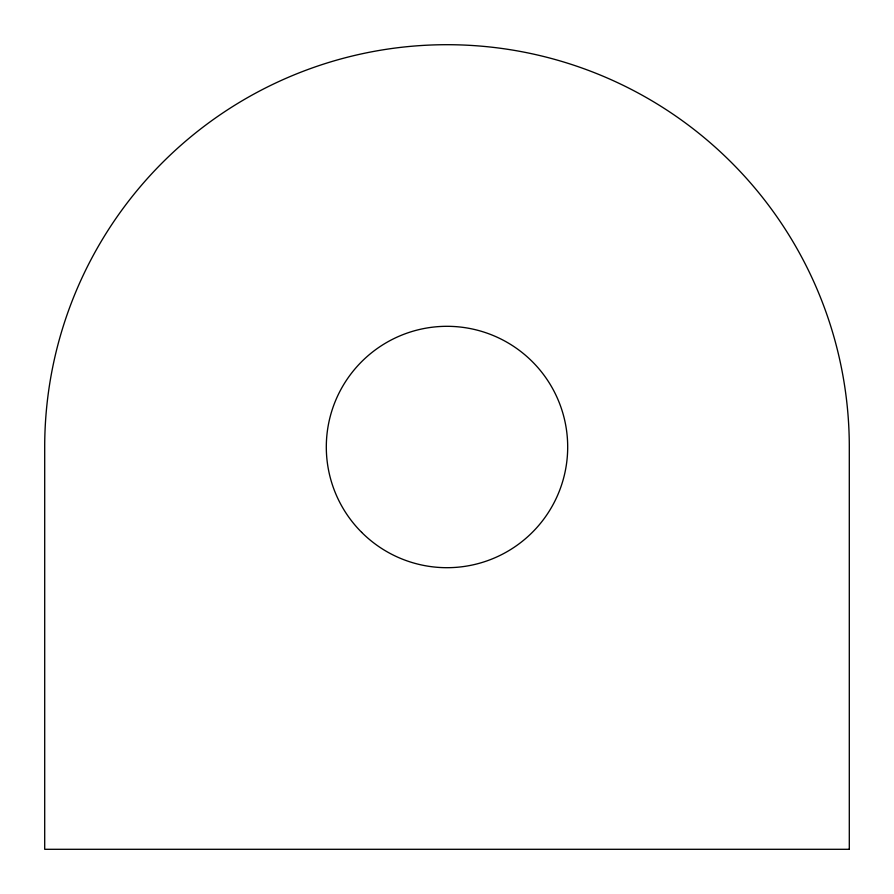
<?xml version="1.0" encoding="UTF-8"?>
<svg xmlns="http://www.w3.org/2000/svg" width="894" height="894" viewBox="0 0 894 894"><rect width="100%" height="100%" fill="white"/><g stroke="black" fill="none" stroke-linecap="round" stroke-linejoin="round"><path stroke-width="1.34" d="M849.3 849.3L44.7 849.3L44.7 447A402.3 402.3 0 0 1 447 44.7A402.3 402.3 0 0 1 849.3 447L849.3 849.3M361.657 532.343A120.69 120.69 0 0 0 563.578 478.234A120.69 120.69 0 0 0 415.766 330.422A120.69 120.69 0 0 0 361.657 532.343"/></g></svg>
